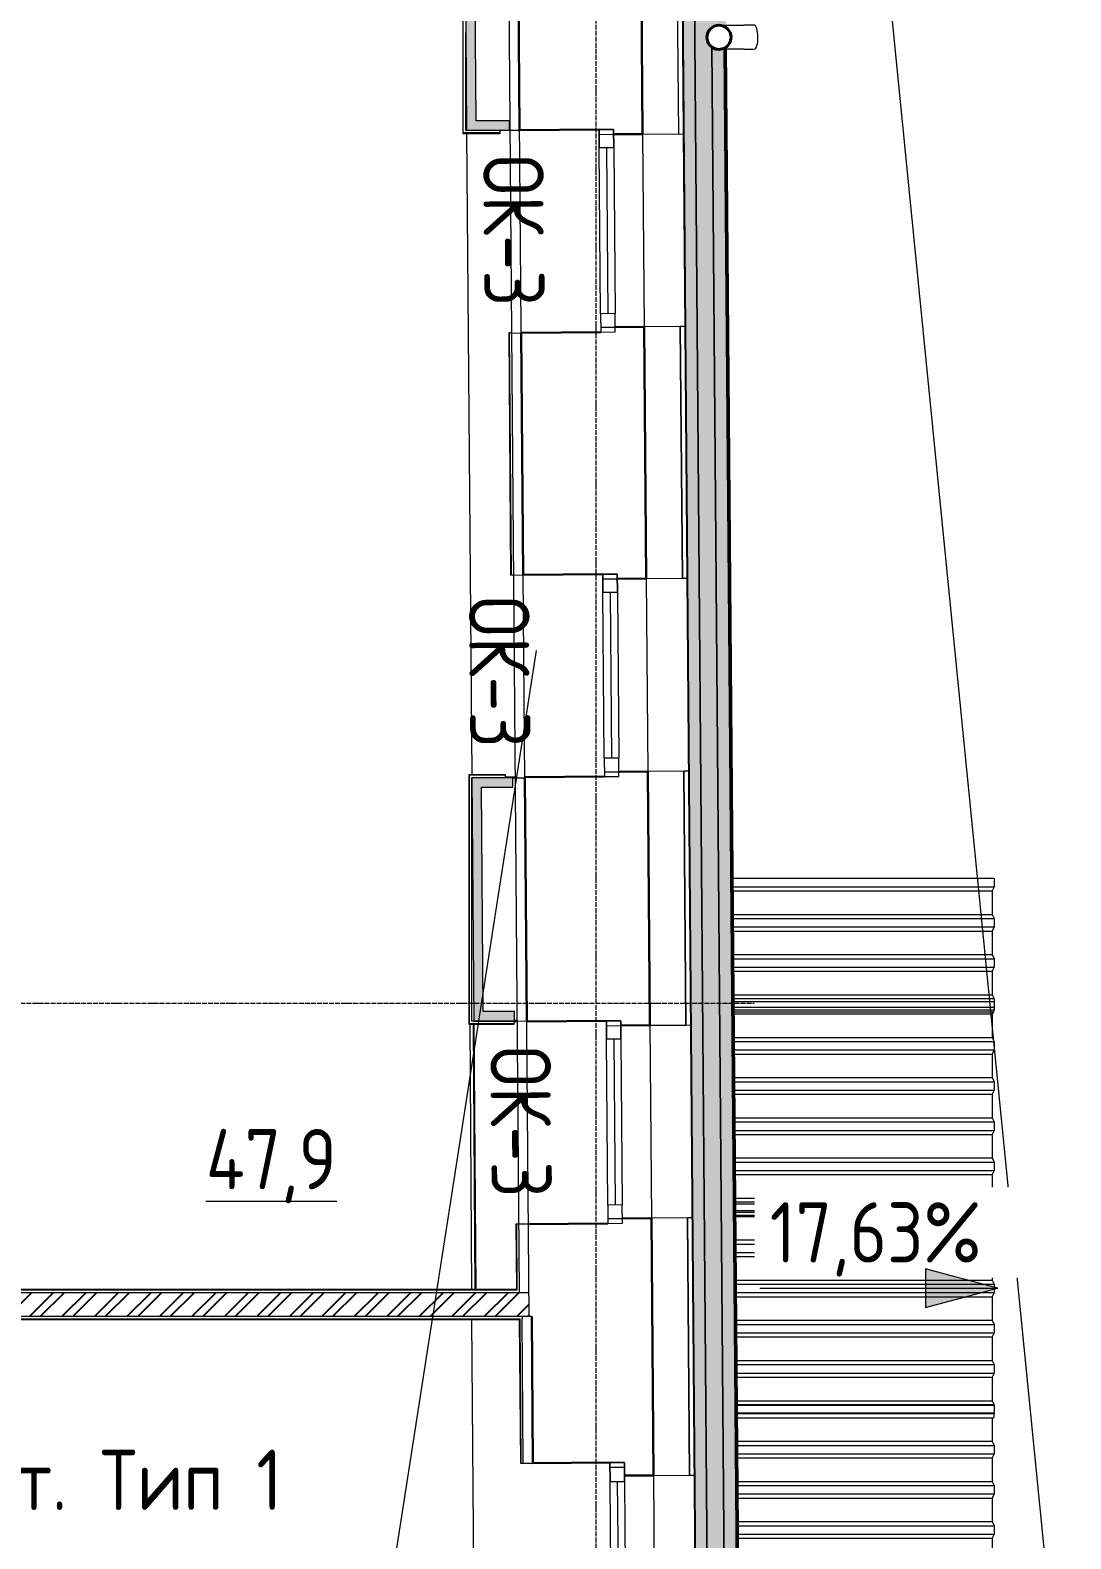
# Model space of a CAD drawing. Header units: millimetres. Extents: x -25149 to 64359, y -29707 to 46678.
# Drawn here: x 53002 to 57318, y 10723 to 16981 of the extents above; entities that cross this region are included whole.
import ezdxf

# ---------------------------------------------------------------- set-up
doc = ezdxf.new("R2010")
doc.units = ezdxf.units.MM
doc.linetypes.add('ADSK_Линия сетки', pattern=[25, 20, -2.5, 0, -2.5])
for name, color, linetype, lineweight in [('_ Окна', 7, 'Continuous', 9), ('Аннотация', 7, 'Continuous', 9), ('Марки окон', 7, 'Continuous', 20), ('Марки помещений', 7, 'Continuous', 20), ('Обобщенные модели', 7, 'Continuous', 18), ('Ограждение', 7, 'Continuous', 9), ('Окна', 7, 'Continuous', 9), ('Оси', 7, 'Continuous', 9), ('Перекрытие', 7, 'Continuous', 18), ('Размеры', 7, 'Continuous', 5), ('Стены внутренние', 7, 'Continuous', 18), ('Стены наружные', 7, 'Continuous', 18), ('Стены несущие', 7, 'Continuous', 30), ('Стены отделка', 7, 'Continuous', 30), ('Стены штриховка', 7, 'Continuous', 9)]:
    doc.layers.add(name, color=color, linetype=linetype, lineweight=lineweight)
doc.styles.add('GOST Common_1', font='GOST_Common.ttf', dxfattribs={"width": 0.9, "height": 250})
doc.styles.add('GOST Common_2', font='GOST_Common.ttf', dxfattribs={"width": 0.9, "height": 250})

# ---------------------------------------------------------------- blocks, each defined once
blk = doc.blocks.new('Водосток - Тип 1 _карниз больше 490мм_-5168659-План 2-го этажа')
at = {"layer": 'Обобщенные модели'}
for p, q in [((75, 306.2), (75, 263.6)), ((175, 263.6), (175, 306.2)), ((75, 186.3), (75, 188)), ((75, 184.4), (75, 185.6)), ((175, 187.6), (175, 186.3)), ((175, 185.6), (175, 184.4)), ((175, 184.3), (175, 181.1))]:
    blk.add_line(p, q, dxfattribs=at)
at = {"layer": 'Обобщенные модели', "flags": 128}
for points in [[(75, 189.8), (75, 193.4), (75, 197.2), (75, 201.3), (75, 205.5), (75, 209.9), (75, 214.4), (75, 219.1), (75, 224), (75, 229), (75, 234.1), (75, 239.3), (75, 244.6), (75, 250.1), (75, 255.6), (75, 261.3), (75, 263.6)], [(175, 263.6), (175, 258), (175, 252.4), (175, 246.9), (175, 241.5), (175, 236.2), (175, 231.1), (175, 226), (175, 221.1), (175, 216.4), (175, 211.8), (175, 207.3), (175, 203), (175, 198.9), (175, 194.9), (175, 191.2), (175, 189.8)], [(75, 179.9), (75, 182.9), (75, 184.4)]]:
    blk.add_lwpolyline(points, dxfattribs=at)
at = {"layer": 'Обобщенные модели', "lineweight": 40}
for start, end in [(90, 270), (270, 90)]:
    blk.add_arc((125, 160), 50, start, end, dxfattribs=at)
at = {"layer": 'Обобщенные модели'}
for start, end in [(146.48262, 150.4911), (144.91251, 146.48262), (90, 144.91251), (35.08749, 90), (33.51738, 35.08749), (29.5089, 33.51738), (150.4911, 156.81563), (23.18438, 29.5089)]:
    blk.add_arc((125, 160), 52, start, end, dxfattribs=at)
for start_param, end_param in [(4.712389, 6.283185), (3.141593, 4.712389)]:
    blk.add_ellipse((125, 306.2), major_axis=(-50, 0), ratio=0.309017, start_param=start_param, end_param=end_param, dxfattribs=at)
blk = doc.blocks.new('Roof Cladding - 833x50mm-V8-План 2-го этажа')
at = {"layer": 'Обобщенные модели'}
for p, q in [((55924.2, 11277.4), (55928.7, 11277.4)), ((55928.7, 11277.4), (55929.9, 11277.4)), ((55930.6, 11277.4), (55932.3, 11277.4)), ((55934.1, 11277.4), (56999.8, 11277.4)), ((56999.8, 11277.4), (56999.8, 11242.4)), ((55924.5, 11242.4), (55929, 11242.4)), ((55929, 11242.4), (55930.2, 11242.4)), ((55930.9, 11242.4), (55932.6, 11242.4)), ((55934.4, 11242.4), (56999.8, 11242.4)), ((56991.3, 11223.9), (56991.3, 11127.7)), ((55925.4, 11127.7), (55929.9, 11127.7)), ((55925.6, 11110.7), (55930, 11110.7)), ((55931.8, 11127.7), (55933.5, 11127.7)), ((55931.9, 11110.7), (55933.7, 11110.7)), ((55935.3, 11127.7), (56991.3, 11127.7)), ((55935.4, 11110.7), (56999.8, 11110.7)), ((56991.3, 11127.7), (56999.8, 11110.7)), ((56999.8, 11110.7), (56999.8, 11075.7)), ((55925.9, 11075.7), (55930.3, 11075.7)), ((55926, 11058.7), (55930.5, 11058.7)), ((55932.2, 11075.7), (55934, 11075.7)), ((55932.3, 11058.7), (55934.1, 11058.7)), ((55935.7, 11075.7), (56999.8, 11075.7)), ((55935.8, 11058.7), (56991.3, 11058.7)), ((56999.8, 11075.7), (56991.3, 11058.7)), ((56991.3, 11058.7), (56991.3, 10961)), ((55926.8, 10961), (55930.6, 10961)), ((55931.3, 10961), (55932.5, 10961)), ((55933.1, 10961), (55934.9, 10961)), ((55936.6, 10961), (56991.3, 10961)), ((56991.3, 10961), (56999.8, 10944)), ((55926.9, 10944), (55930.6, 10944)), ((55927.2, 10909), (55930.6, 10909)), ((55927.3, 10892), (55931.8, 10892)), ((55931.4, 10944), (55932.6, 10944)), ((55931.7, 10909), (55932.9, 10909)), ((55931.8, 10892), (55933, 10892)), ((55933.3, 10944), (55935, 10944)), ((55933.6, 10909), (55935.3, 10909)), ((55933.7, 10892), (55935.4, 10892)), ((55936.8, 10944), (56999.8, 10944)), ((55937.1, 10909), (56999.8, 10909)), ((55937.2, 10892), (56991.3, 10892)), ((56999.8, 10909), (56991.3, 10892)), ((56991.3, 10892), (56991.3, 10794.3)), ((56999.8, 10944), (56999.8, 10909)), ((55928.1, 10794.3), (55932.6, 10794.3)), ((55928.3, 10777.3), (55932.7, 10777.3)), ((55932.6, 10794.3), (55933.8, 10794.3)), ((55932.7, 10777.3), (55934, 10777.3)), ((55934.5, 10794.3), (55936.2, 10794.3)), ((55934.6, 10777.3), (55936.4, 10777.3)), ((55938, 10794.3), (56991.3, 10794.3)), ((55938.1, 10777.3), (56999.8, 10777.3)), ((56991.3, 10794.3), (56999.8, 10777.3)), ((56999.8, 10777.3), (56999.8, 10742.3)), ((55928.6, 10742.3), (55933, 10742.3)), ((55928.7, 10725.3), (55933.2, 10725.3)), ((55933, 10742.3), (55934.2, 10742.3)), ((55933.2, 10725.3), (55934.4, 10725.3)), ((55934.9, 10742.3), (55936.7, 10742.3)), ((55935, 10725.3), (55936.8, 10725.3)), ((55938.4, 10742.3), (56999.8, 10742.3)), ((55938.5, 10725.3), (56991.3, 10725.3)), ((56999.8, 10742.3), (56991.3, 10725.3)), ((56991.3, 10725.3), (56991.3, 10627.6)), ((55930.6, 10627.6), (55934, 10627.6)), ((55930.6, 10610.6), (55934.1, 10610.6)), ((55934, 10627.6), (55935.2, 10627.6)), ((55934.1, 10610.6), (55935.3, 10610.6)), ((55935.8, 10627.6), (55937.6, 10627.6)), ((55936, 10610.6), (55937.7, 10610.6)), ((55939.3, 10627.6), (56991.3, 10627.6)), ((55939.5, 10610.6), (56999.8, 10610.6)), ((56991.3, 10627.6), (56999.8, 10610.6)), ((56999.8, 10610.6), (56999.8, 10575.6)), ((55930.6, 10575.6), (55934.4, 10575.6)), ((55930.6, 10558.6), (55934.5, 10558.6)), ((55934.4, 10575.6), (55935.6, 10575.6)), ((55934.5, 10558.6), (55935.7, 10558.6)), ((55936.3, 10575.6), (55938, 10575.6)), ((55936.4, 10558.6), (55938.1, 10558.6)), ((55939.8, 10575.6), (56999.8, 10575.6)), ((55939.9, 10558.6), (56991.3, 10558.6)), ((56999.8, 10575.6), (56991.3, 10558.6)), ((56991.3, 10558.6), (56991.3, 10460.9)), ((55930.8, 10460.9), (55935.3, 10460.9)), ((55935.3, 10460.9), (55936.5, 10460.9)), ((55937.2, 10460.9), (55938.9, 10460.9)), ((55940.7, 10460.9), (56991.3, 10460.9)), ((56991.3, 10460.9), (56999.8, 10443.9)), ((55935.4, 10443.9), (55931, 10443.9)), ((55935.7, 10408.9), (55931.3, 10408.9)), ((55935.9, 10388.9), (55931.4, 10388.9)), ((55936.7, 10443.9), (55935.4, 10443.9)), ((55936.9, 10408.9), (55935.7, 10408.9)), ((55937.1, 10388.9), (55935.9, 10388.9)), ((55939.1, 10443.9), (55937.3, 10443.9)), ((55939.4, 10408.9), (55937.6, 10408.9)), ((55939.5, 10388.9), (55937.8, 10388.9)), ((56999.8, 10443.9), (55940.8, 10443.9)), ((56999.8, 10408.9), (55941.1, 10408.9)), ((56996.3, 10388.9), (55941.3, 10388.9)), ((56999.5, 10407.4), (56996.3, 10388.9)), ((56999.8, 10443.9), (56999.8, 10408.9))]:
    blk.add_line(p, q, dxfattribs=at)
blk = doc.blocks.new('Roof Cladding - 833x50mm-V9-План 2-го этажа')
at = {"layer": 'Обобщенные модели'}
for p, q in [((55917.5, 12112.4), (55921.9, 12112.4)), ((55921.9, 12112.4), (55923.2, 12112.4)), ((55923.8, 12112.4), (55925.6, 12112.4)), ((55927.3, 12112.4), (56999.8, 12112.4)), ((56999.8, 12112.4), (56999.8, 12077.4)), ((55917.8, 12077.4), (55922.2, 12077.4)), ((55917.9, 12060.4), (55922.4, 12060.4)), ((55922.2, 12077.4), (55923.4, 12077.4)), ((55922.4, 12060.4), (55923.6, 12060.4)), ((55924.1, 12077.4), (55925.9, 12077.4)), ((55924.2, 12060.4), (55926, 12060.4)), ((55927.6, 12077.4), (56999.8, 12077.4)), ((55927.7, 12060.4), (56991.3, 12060.4)), ((56993.1, 12063.9), (56991.3, 12060.4)), ((56991.3, 12060.4), (56991.3, 11962.7)), ((56999.8, 12077.4), (56998, 12073.8)), ((55918.7, 11962.7), (55923.2, 11962.7)), ((55923.2, 11962.7), (55924.4, 11962.7)), ((55925, 11962.7), (55926.8, 11962.7)), ((55928.5, 11962.7), (56991.3, 11962.7)), ((56991.3, 11962.7), (56999.8, 11945.7)), ((55918.8, 11945.7), (55923.3, 11945.7)), ((55919.1, 11910.7), (55923.6, 11910.7)), ((55919.2, 11893.7), (55923.7, 11893.7)), ((55923.3, 11945.7), (55924.5, 11945.7)), ((55923.6, 11910.7), (55924.8, 11910.7)), ((55923.7, 11893.7), (55924.9, 11893.7)), ((55925.2, 11945.7), (55926.9, 11945.7)), ((55925.5, 11910.7), (55927.2, 11910.7)), ((55925.6, 11893.7), (55927.3, 11893.7)), ((55928.7, 11945.7), (56999.8, 11945.7)), ((55929, 11910.7), (56999.8, 11910.7)), ((55929.1, 11893.7), (56991.3, 11893.7)), ((56999.8, 11910.7), (56991.3, 11893.7)), ((56991.3, 11893.7), (56991.3, 11796)), ((56999.8, 11945.7), (56999.8, 11910.7)), ((55920, 11796), (55924.5, 11796)), ((55920.2, 11779), (55924.6, 11779)), ((55924.5, 11796), (55925.7, 11796)), ((55924.6, 11779), (55925.9, 11779)), ((55926.4, 11796), (55928.1, 11796)), ((55926.5, 11779), (55928.3, 11779)), ((55930.6, 11796), (56991.3, 11796)), ((55930.6, 11779), (56999.8, 11779)), ((56991.3, 11796), (56999.8, 11779)), ((56999.8, 11779), (56999.8, 11744)), ((55920.5, 11744), (55924.9, 11744)), ((55920.6, 11727), (55925.1, 11727)), ((55924.9, 11744), (55926.1, 11744)), ((55925.1, 11727), (55926.3, 11727)), ((55926.8, 11744), (55928.6, 11744)), ((55926.9, 11727), (55928.7, 11727)), ((55930.6, 11744), (56999.8, 11744)), ((55930.6, 11727), (56991.3, 11727)), ((56999.8, 11744), (56991.3, 11727)), ((56991.3, 11727), (56991.3, 11629.3)), ((55921.4, 11629.3), (55925.8, 11629.3)), ((55921.5, 11612.3), (55926, 11612.3)), ((55921.8, 11577.3), (55926.3, 11577.3)), ((55925.8, 11629.3), (55927.1, 11629.3)), ((55926, 11612.3), (55927.2, 11612.3)), ((55926.3, 11577.3), (55927.5, 11577.3)), ((55927.7, 11629.3), (55929.5, 11629.3)), ((55927.9, 11612.3), (55929.6, 11612.3)), ((55928.2, 11577.3), (55929.9, 11577.3)), ((55931.2, 11629.3), (56991.3, 11629.3)), ((55931.4, 11612.3), (56999.8, 11612.3)), ((55931.7, 11577.3), (56999.8, 11577.3)), ((56991.3, 11629.3), (56999.8, 11612.3)), ((56999.8, 11577.3), (56991.3, 11560.3)), ((56999.8, 11612.3), (56999.8, 11577.3)), ((55921.9, 11560.3), (55926.4, 11560.3)), ((55926.4, 11560.3), (55927.6, 11560.3)), ((55928.3, 11560.3), (55930, 11560.3)), ((55931.8, 11560.3), (56991.3, 11560.3)), ((56991.3, 11560.3), (56991.3, 11462.6)), ((55922.7, 11462.6), (55927.2, 11462.6)), ((55927.2, 11462.6), (55928.4, 11462.6)), ((55929.1, 11462.6), (55930.6, 11462.6)), ((55932.6, 11462.6), (56991.3, 11462.6)), ((56991.3, 11462.6), (56999.8, 11445.6)), ((55922.9, 11445.6), (55927.3, 11445.6)), ((55923.1, 11410.6), (55927.6, 11410.6)), ((55923.3, 11393.6), (55927.8, 11393.6)), ((55927.3, 11445.6), (55928.6, 11445.6)), ((55927.6, 11410.6), (55928.8, 11410.6)), ((55927.8, 11393.6), (55929, 11393.6)), ((55929.2, 11445.6), (55930.6, 11445.6)), ((55932.7, 11445.6), (56999.8, 11445.6)), ((55933, 11410.6), (56999.8, 11410.6)), ((55933.1, 11393.6), (56991.3, 11393.6)), ((56999.8, 11410.6), (56991.3, 11393.6)), ((56991.3, 11393.6), (56991.3, 11295.9)), ((56999.8, 11445.6), (56999.8, 11410.6)), ((55924.1, 11295.9), (55928.5, 11295.9)), ((55928.7, 11278.9), (55924.2, 11278.9)), ((55928.5, 11295.9), (55929.8, 11295.9)), ((55929.9, 11278.9), (55928.7, 11278.9)), ((55930.6, 11295.9), (55932.2, 11295.9)), ((55932.3, 11278.9), (55930.6, 11278.9)), ((55933.9, 11295.9), (56991.3, 11295.9)), ((56999.8, 11278.9), (55934.1, 11278.9)), ((56991.3, 11295.9), (56999.8, 11278.9)), ((56999.8, 11278.9), (56999.8, 11243.9)), ((55929, 11243.9), (55924.5, 11243.9)), ((55929.1, 11223.9), (55924.7, 11223.9)), ((55930.2, 11243.9), (55929, 11243.9)), ((55930.3, 11223.9), (55929.1, 11223.9)), ((55932.6, 11243.9), (55930.9, 11243.9)), ((55932.8, 11223.9), (55931, 11223.9)), ((56999.8, 11243.9), (55934.4, 11243.9)), ((56996.3, 11223.9), (55934.5, 11223.9)), ((56999.5, 11242.4), (56996.3, 11223.9))]:
    blk.add_line(p, q, dxfattribs=at)
blk = doc.blocks.new('Roof Cladding - 833x50mm-V10-План 2-го этажа')
at = {"layer": 'Обобщенные модели'}
for p, q in [((55910.7, 12952.4), (55915.1, 12952.4)), ((55911, 12917.4), (55915.4, 12917.4)), ((55911.1, 12900.4), (55915.6, 12900.4)), ((55915.1, 12952.4), (55916.4, 12952.4)), ((55915.4, 12917.4), (55916.6, 12917.4)), ((55915.6, 12900.4), (55916.8, 12900.4)), ((55917, 12952.4), (55918.8, 12952.4)), ((55917.3, 12917.4), (55919.1, 12917.4)), ((55917.5, 12900.4), (55919.2, 12900.4)), ((55920.5, 12952.4), (56999.8, 12952.4)), ((55920.8, 12917.4), (56999.8, 12917.4)), ((55921, 12900.4), (56991.3, 12900.4)), ((56994.9, 12907.5), (56991.3, 12900.4)), ((56991.3, 12900.4), (56991.3, 12802.7)), ((56999.8, 12917.4), (56997, 12911.9)), ((56999.8, 12952.4), (56999.8, 12917.4)), ((55911.9, 12802.7), (55916.4, 12802.7)), ((55912, 12785.7), (55916.5, 12785.7)), ((55916.4, 12802.7), (55917.6, 12802.7)), ((55916.5, 12785.7), (55917.7, 12785.7)), ((55918.2, 12802.7), (55920, 12802.7)), ((55918.4, 12785.7), (55920.1, 12785.7)), ((55921.7, 12802.7), (56991.3, 12802.7)), ((55921.9, 12785.7), (56999.8, 12785.7)), ((56991.3, 12802.7), (56999.8, 12785.7)), ((56999.8, 12785.7), (56999.8, 12750.7)), ((55912.3, 12750.7), (55916.8, 12750.7)), ((55912.4, 12733.7), (55916.9, 12733.7)), ((55916.8, 12750.7), (55918, 12750.7)), ((55916.9, 12733.7), (55918.1, 12733.7)), ((55918.7, 12750.7), (55920.4, 12750.7)), ((55918.8, 12733.7), (55920.6, 12733.7)), ((55922.2, 12750.7), (56999.8, 12750.7)), ((55922.3, 12733.7), (56991.3, 12733.7)), ((56999.8, 12750.7), (56991.3, 12733.7)), ((56991.3, 12733.7), (56991.3, 12636)), ((55913.2, 12636), (55917.7, 12636)), ((55913.4, 12619), (55917.8, 12619)), ((55913.7, 12584), (55918.1, 12584)), ((55917.7, 12636), (55918.9, 12636)), ((55917.8, 12619), (55919.1, 12619)), ((55918.1, 12584), (55919.3, 12584)), ((55919.6, 12636), (55921.3, 12636)), ((55919.7, 12619), (55921.5, 12619)), ((55920, 12584), (55921.8, 12584)), ((55923.1, 12636), (56991.3, 12636)), ((55923.2, 12619), (56999.8, 12619)), ((55923.5, 12584), (56999.8, 12584)), ((56991.3, 12636), (56999.8, 12619)), ((56999.8, 12584), (56991.3, 12567)), ((56999.8, 12619), (56999.8, 12584)), ((55913.8, 12567), (55918.3, 12567)), ((55918.3, 12567), (55919.5, 12567)), ((55920.1, 12567), (55921.9, 12567)), ((55923.6, 12567), (56991.3, 12567)), ((56991.3, 12567), (56991.3, 12469.3)), ((55914.6, 12469.3), (55919.1, 12469.3)), ((55919.1, 12469.3), (55920.3, 12469.3)), ((55920.9, 12469.3), (55922.7, 12469.3)), ((55924.4, 12469.3), (56991.3, 12469.3)), ((56991.3, 12469.3), (56999.8, 12452.3)), ((55914.7, 12452.3), (55919.2, 12452.3)), ((55915, 12417.3), (55919.5, 12417.3)), ((55915.1, 12400.3), (55919.6, 12400.3)), ((55919.2, 12452.3), (55920.4, 12452.3)), ((55919.5, 12417.3), (55920.7, 12417.3)), ((55919.6, 12400.3), (55920.8, 12400.3)), ((55921.1, 12452.3), (55922.8, 12452.3)), ((55921.4, 12417.3), (55923.1, 12417.3)), ((55921.5, 12400.3), (55923.2, 12400.3)), ((55924.6, 12452.3), (56999.8, 12452.3)), ((55924.9, 12417.3), (56999.8, 12417.3)), ((55925, 12400.3), (56991.3, 12400.3)), ((56999.8, 12417.3), (56991.3, 12400.3)), ((56991.3, 12400.3), (56991.3, 12302.6)), ((56999.8, 12452.3), (56999.8, 12417.3)), ((55915.9, 12302.6), (55920.4, 12302.6)), ((55916.1, 12285.6), (55920.5, 12285.6)), ((55920.4, 12302.6), (55921.6, 12302.6)), ((55920.5, 12285.6), (55921.8, 12285.6)), ((55922.3, 12302.6), (55924, 12302.6)), ((55922.4, 12285.6), (55924.2, 12285.6)), ((55925.8, 12302.6), (56991.3, 12302.6)), ((55925.9, 12285.6), (56999.8, 12285.6)), ((56991.3, 12302.6), (56999.8, 12285.6)), ((56999.8, 12285.6), (56999.8, 12250.6)), ((55916.4, 12250.6), (55920.8, 12250.6)), ((55916.5, 12233.6), (55921, 12233.6)), ((55920.8, 12250.6), (55922, 12250.6)), ((55921, 12233.6), (55922.2, 12233.6)), ((55922.7, 12250.6), (55924.5, 12250.6)), ((55922.8, 12233.6), (55924.6, 12233.6)), ((55926.2, 12250.6), (56999.8, 12250.6)), ((55926.3, 12233.6), (56991.3, 12233.6)), ((56999.8, 12250.6), (56991.3, 12233.6)), ((56991.3, 12233.6), (56991.3, 12135.9)), ((55917.3, 12135.9), (55921.8, 12135.9)), ((55921.9, 12118.9), (55917.4, 12118.9)), ((55922.2, 12083.9), (55917.7, 12083.9)), ((55921.8, 12135.9), (55923, 12135.9)), ((55923.1, 12118.9), (55921.9, 12118.9)), ((55923.4, 12083.9), (55922.2, 12083.9)), ((55923.6, 12135.9), (55925.4, 12135.9)), ((55925.5, 12118.9), (55923.8, 12118.9)), ((55925.8, 12083.9), (55924.1, 12083.9)), ((55927.1, 12135.9), (56991.3, 12135.9)), ((56999.8, 12118.9), (55927.3, 12118.9)), ((56999.8, 12083.9), (55927.6, 12083.9)), ((56991.3, 12135.9), (56999.8, 12118.9)), ((56999.8, 12118.9), (56999.8, 12083.9)), ((55922.3, 12063.9), (55917.9, 12063.9)), ((55923.5, 12063.9), (55922.3, 12063.9)), ((55926, 12063.9), (55924.2, 12063.9)), ((56996.3, 12063.9), (55927.7, 12063.9)), ((56998, 12073.8), (56996.3, 12063.9))]:
    blk.add_line(p, q, dxfattribs=at)
blk = doc.blocks.new('Roof Cladding - 333x50mm-3052918-План 2-го этажа')
at = {"layer": 'Обобщенные модели'}
for p, q in [((55906.6, 13462.6), (55911, 13462.6)), ((55911, 13462.6), (55912.2, 13462.6)), ((55912.9, 13462.6), (55914.7, 13462.6)), ((55916.4, 13462.6), (56999.8, 13462.6)), ((56999.8, 13462.6), (56999.8, 13427.6)), ((55906.8, 13427.6), (55911.3, 13427.6)), ((55907, 13410.6), (55911.4, 13410.6)), ((55911.3, 13427.6), (55912.5, 13427.6)), ((55911.4, 13410.6), (55912.7, 13410.6)), ((55913.2, 13427.6), (55914.9, 13427.6)), ((55913.3, 13410.6), (55915.1, 13410.6)), ((55916.7, 13427.6), (56999.8, 13427.6)), ((55916.8, 13410.6), (56991.3, 13410.6)), ((56999.8, 13427.6), (56991.3, 13410.6)), ((56991.3, 13410.6), (56991.3, 13312.9)), ((55907.8, 13312.9), (55912.2, 13312.9)), ((55907.9, 13295.9), (55912.4, 13295.9)), ((55912.2, 13312.9), (55913.4, 13312.9)), ((55912.4, 13295.9), (55913.6, 13295.9)), ((55914.1, 13312.9), (55915.9, 13312.9)), ((55914.3, 13295.9), (55916, 13295.9)), ((55917.6, 13312.9), (56991.3, 13312.9)), ((55917.8, 13295.9), (56999.8, 13295.9)), ((56991.3, 13312.9), (56999.8, 13295.9)), ((56999.8, 13295.9), (56999.8, 13260.9)), ((55908.2, 13260.9), (55912.7, 13260.9)), ((55908.3, 13243.9), (55912.8, 13243.9)), ((55912.7, 13260.9), (55913.9, 13260.9)), ((55912.8, 13243.9), (55914, 13243.9)), ((55914.5, 13260.9), (55916.3, 13260.9)), ((55914.7, 13243.9), (55916.4, 13243.9)), ((55918, 13260.9), (56999.8, 13260.9)), ((55918.2, 13243.9), (56991.3, 13243.9)), ((56999.8, 13260.9), (56991.3, 13243.9)), ((56991.3, 13243.9), (56991.3, 13146.2)), ((55909.1, 13146.2), (55913.6, 13146.2)), ((55913.6, 13146.2), (55914.8, 13146.2)), ((55915.5, 13146.2), (55917.2, 13146.2)), ((55919, 13146.2), (56991.3, 13146.2)), ((56991.3, 13146.2), (56999.8, 13129.2)), ((55909.2, 13129.2), (55913.7, 13129.2)), ((55909.5, 13094.2), (55914, 13094.2)), ((55913.7, 13129.2), (55914.9, 13129.2)), ((55914, 13094.2), (55915.2, 13094.2)), ((55915.6, 13129.2), (55917.4, 13129.2)), ((55915.9, 13094.2), (55917.6, 13094.2)), ((55919.1, 13129.2), (56999.8, 13129.2)), ((55919.4, 13094.2), (56999.8, 13094.2)), ((56999.8, 13094.2), (56991.3, 13077.2)), ((56999.8, 13129.2), (56999.8, 13094.2)), ((55909.7, 13077.2), (55914.1, 13077.2)), ((55914.1, 13077.2), (55915.4, 13077.2)), ((55916, 13077.2), (55917.8, 13077.2)), ((55919.5, 13077.2), (56991.3, 13077.2)), ((56991.3, 13077.2), (56991.3, 12979.5)), ((55910.5, 12979.5), (55914.9, 12979.5)), ((55915.1, 12962.5), (55910.6, 12962.5)), ((55914.9, 12979.5), (55916.1, 12979.5)), ((55916.3, 12962.5), (55915.1, 12962.5)), ((55916.8, 12979.5), (55918.6, 12979.5)), ((55918.7, 12962.5), (55917, 12962.5)), ((55920.3, 12979.5), (56991.3, 12979.5)), ((56999.8, 12962.5), (55920.5, 12962.5)), ((56991.3, 12979.5), (56999.8, 12962.5)), ((56999.8, 12962.5), (56999.8, 12927.5)), ((55915.3, 12927.5), (55910.9, 12927.5)), ((55915.5, 12907.5), (55911, 12907.5)), ((55916.6, 12927.5), (55915.3, 12927.5)), ((55916.7, 12907.5), (55915.5, 12907.5)), ((55919, 12927.5), (55917.2, 12927.5)), ((55919.1, 12907.5), (55917.4, 12907.5)), ((56999.8, 12927.5), (55920.7, 12927.5)), ((56996.3, 12907.5), (55920.9, 12907.5)), ((56997, 12911.9), (56996.3, 12907.5))]:
    blk.add_line(p, q, dxfattribs=at)
blk = doc.blocks.new('окно трехпол с фрамугой - 1800 и 1820х2300_h___нов_ ок15-2116341-План 2-го этажа')
at = {"layer": '_ Окна', "lineweight": 18}
for p, q in [((-910, 75), (-910, 135)), ((-910, 135), (-830, 135)), ((-830, 135), (-830, 75)), ((-470, 75), (-470, 135)), ((-470, 135), (-410, 135)), ((-410, 135), (-410, 75)), ((410, 75), (410, 135)), ((410, 135), (470, 135)), ((470, 135), (470, 75)), ((830, 135), (830, 75)), ((910, 135), (830, 135)), ((910, 75), (910, 135)), ((-830, 75), (-910, 75)), ((-410, 75), (-470, 75)), ((470, 75), (410, 75)), ((830, 75), (910, 75))]:
    blk.add_line(p, q, dxfattribs=at)
at = {"layer": '_ Окна'}
for p, q in [((-890, 75), (-890, 135)), ((890, 75), (890, 135)), ((-830, 105), (-470, 105)), ((-410, 105), (410, 105)), ((470, 105), (830, 105))]:
    blk.add_line(p, q, dxfattribs=at)
at = {"layer": 'Окна'}
for p, q in [((-910, 135), (-910, 75)), ((-830, 135), (-910, 135)), ((-830, 135), (-470, 135)), ((-410, 135), (-470, 135)), ((-410, 135), (410, 135)), ((470, 135), (410, 135)), ((470, 135), (830, 135)), ((910, 135), (830, 135)), ((910, 75), (910, 135)), ((-910, 75), (-830, 75)), ((-470, 75), (-830, 75)), ((-470, 75), (-410, 75)), ((410, 75), (-410, 75)), ((410, 75), (470, 75)), ((830, 75), (470, 75)), ((830, 75), (910, 75))]:
    blk.add_line(p, q, dxfattribs=at)
blk = doc.blocks.new('окна_rehau_однопольное_фрамуга_сверху - 800х2240 _нов_-6281187-План 2-го этажа')
at = {"layer": '_ Окна', "lineweight": 18}
for p, q in [((-420, 75), (-420, 135)), ((-420, 135), (-344, 135)), ((-344, 135), (-344, 75)), ((344, 135), (344, 75)), ((420, 135), (344, 135)), ((420, 75), (420, 135)), ((-344, 75), (-420, 75)), ((344, 75), (420, 75))]:
    blk.add_line(p, q, dxfattribs=at)
at = {"layer": '_ Окна'}
for p, q in [((-400, 75), (-400, 135)), ((400, 75), (400, 135)), ((-344, 105), (344, 105))]:
    blk.add_line(p, q, dxfattribs=at)
at = {"layer": 'Окна'}
for p, q in [((-420, 135), (-420, 75)), ((-344, 135), (-420, 135)), ((-344, 135), (344, 135)), ((420, 135), (344, 135)), ((420, 75), (420, 135)), ((-420, 75), (-344, 75)), ((344, 75), (-344, 75)), ((344, 75), (420, 75))]:
    blk.add_line(p, q, dxfattribs=at)
blk = doc.blocks.new('окна_rehau_однопольное_фрамуга_сверху - 800х2240 _нов_-2059673-План 2-го этажа')
at = {"layer": '_ Окна', "lineweight": 18}
for p, q in [((-420, 75), (-420, 135)), ((-420, 135), (-344, 135)), ((-344, 135), (-344, 75)), ((344, 135), (344, 75)), ((420, 135), (344, 135)), ((420, 75), (420, 135)), ((-344, 75), (-420, 75)), ((344, 75), (420, 75))]:
    blk.add_line(p, q, dxfattribs=at)
at = {"layer": '_ Окна'}
for p, q in [((-400, 75), (-400, 135)), ((400, 75), (400, 135)), ((-344, 105), (344, 105))]:
    blk.add_line(p, q, dxfattribs=at)
at = {"layer": 'Окна'}
for p, q in [((-420, 135), (-420, 75)), ((-344, 135), (-420, 135)), ((-344, 135), (344, 135)), ((420, 135), (344, 135)), ((420, 75), (420, 135)), ((-420, 75), (-344, 75)), ((344, 75), (-344, 75)), ((344, 75), (420, 75))]:
    blk.add_line(p, q, dxfattribs=at)
blk = doc.blocks.new('Ограждение - Ограждение-4657813-План 2-го этажа')
at = {"layer": 'Ограждение', "true_color": 0x373f43, "transparency": 33554432}
h = blk.add_hatch(color=149, dxfattribs=at)
h.paths.add_polyline_path([(55961.1, 7909.8), (55955.7, 8575.7), (55937.3, 8566.9), (55914.6, 8566.7), (55892, 8578.6), (55878.9, 8595.4), (55873.8, 8612.1), (55776.8, 8610.9), (55781.1, 8088.4), (55930.6, 7940.1)])
h.paths.add_polyline_path([(55776.8, 8621.3), (55874.9, 8622.1), (55878.8, 8639.7), (55894.9, 8658.8), (55914.3, 8668.1), (55937, 8668.3), (55955, 8659.7), (55888.3, 16911.3), (55869.9, 16902.3), (55847.7, 16902.1), (55827.1, 16912.1), (55813.2, 16930.4), (55808.4, 16950.5), (55813.5, 16972.7), (55827.5, 16990.1), (55846.9, 16999.6), (55869.1, 16999.8), (55887.7, 16992.2), (55864, 19915.6), (55685.4, 19914.1), (55776.8, 8621.4)])
h = blk.add_hatch(color=149, dxfattribs=at)
h.paths.add_polyline_path([(55961.3, 7909.6), (55955.7, 8575.7), (55951.8, 8573.8), (55957.1, 7913.8), (55961.1, 7909.8)])
h.paths.add_polyline_path([(55955.3, 8659.6), (55888.3, 16909.2), (55884.4, 16907.2), (55951.1, 8661.6), (55955, 8659.7)])
h.paths.add_polyline_path([(55887.9, 16993.1), (55864, 19915.6), (55860.1, 19915.1), (55883.7, 16995.1), (55887.7, 16993.2)])
at = {"layer": 'Ограждение'}
for p, q in [((55685.4, 19914.1), (55776.8, 8621.1)), ((55685.4, 19914.1), (55776.8, 8621.1)), ((55711.6, 16551.1), (55702.7, 17657.1)), ((55883.2, 16906.6), (55949.8, 8662.2)), ((55884.4, 16907.2), (55951.1, 8661.6)), ((55884.7, 16907.4), (55951.4, 8661.5)), ((55885, 16907.5), (55951.7, 8661.3)), ((55886.8, 16907.6), (55953.5, 8660.5)), ((55887, 16910.7), (55953.8, 8660.3)), ((55887.3, 16907.6), (55954, 8660.2)), ((55887.4, 16907.6), (55954.1, 8660.2)), ((55888.3, 16911.3), (55955, 8659.7)), ((55888.5, 16909.3), (55955.3, 8659.6)), ((55718.1, 15751.2), (55711.6, 16551.1)), ((55711.6, 16551.1), (55718.1, 15751.2)), ((55726.5, 14707.2), (55718.1, 15751.2)), ((55733, 13907.2), (55726.5, 14707.2)), ((55726.5, 14707.2), (55733, 13907.2)), ((55741.5, 12854.3), (55733, 13907.2)), ((55748, 12054.3), (55741.5, 12854.3)), ((55741.5, 12854.3), (55748, 12054.3)), ((55756.6, 10987.3), (55748, 12054.3)), ((55770.5, 9272.4), (55756.6, 10987.3)), ((55756.6, 10987.3), (55770.5, 9272.4))]:
    blk.add_line(p, q, dxfattribs=at)

msp = doc.modelspace()

# ---------------------------------------------------------------- hatches: boundary and pattern name
h = msp.add_hatch()
h.set_pattern_fill('ANSI32', color=256, scale=10)
h.paths.add_polyline_path([(55070.478, 11745), (49115, 11745), (49115, 11645), (55071.287, 11645)])
at = {"layer": 'Стены внутренние'}
for points in [[(54811.482, 16565.276), (54851.483, 16565.276), (54843.115, 17599.936), (54803.113, 17599.936), (54808.2, 16971.029)], [(54990.196, 16565.276), (54990.196, 16605.276), (54851.16, 16605.276), (54851.483, 16565.276)], [(54881.371, 12870.11), (54873.201, 13880.194), (54833.2, 13880.194), (54841.37, 12870.11)], [(55003.662, 13840.194), (55003.662, 13880.194), (54873.201, 13880.194), (54873.525, 13840.194)], [(55011.052, 12870.11), (55011.052, 12910.11), (54881.048, 12910.11), (54881.371, 12870.11)]]:
    msp.add_hatch(color=256, dxfattribs=at).paths.add_polyline_path(points)

# ---------------------------------------------------------------- linework, layer by layer
at = {"layer": 'Аннотация'}
for p, q in [((56439.874, 18391.193), (57317.638, 9562.829)), ((55100.478, 14408.283), (53966.097, 7111.925))]:
    msp.add_line(p, q, dxfattribs=at)
at = {"layer": 'Оси', "color": 252, "linetype": 'ADSK_Линия сетки'}
for p, q in [((55349.565, -5029.374), (55349.565, 42991.845)), ((-10114.729, 12945), (56004.853, 12945))]:
    msp.add_line(p, q, dxfattribs=at)
at = {"layer": 'Перекрытие'}
for p, q in [((54811.583, 16552.735), (54833.103, 13892.194)), ((54991.427, 16572.856), (54990.196, 16572.846)), ((55376.394, 14723.376), (55046.409, 14720.707)), ((54973.174, 13883.404), (55013.18, 13883.404)), ((55003.662, 13879.949), (55013.208, 13879.949)), ((55053.181, 13883.404), (55259.539, 13883.404)), ((54841.37, 12870.11), (54833.202, 12870.11)), ((54841.47, 12857.718), (54850.373, 11757)), ((55021.349, 12873.438), (55011.052, 12873.438)), ((55068.16, 12031.524), (55398.144, 12034.193)), ((54831.725, 11633), (54851.281, 9227.452))]:
    msp.add_line(p, q, dxfattribs=at)
at = {"layer": 'Размеры', "lineweight": 20}
msp.add_line((56027.819, 11762.256), (57015.589, 11762.256), dxfattribs=at)
at = {"layer": 'Размеры'}
msp.add_line((56715.589, 11681.871), (57015.589, 11762.256), dxfattribs=at)
at = {"layer": 'Стены внутренние'}
for p, q in [((55541.629, 16549.773), (55548.099, 15749.799)), ((55556.542, 14705.833), (55563.012, 13905.859)), ((54834.152, 11757), (54827.133, 12857.522)), ((54839.133, 12857.598), (54846.152, 11757)), ((55571.528, 12852.894), (55577.998, 12052.92)), ((55586.627, 10985.952), (55600.497, 9271.008))]:
    msp.add_line(p, q, dxfattribs=at)
at = {"layer": 'Стены наружные'}
for p, q in [((55629.109, 32935.97), (55825.759, 8621.324)), ((55775.759, 8621.098), (55683.609, 20014.968)), ((55825.758, 8621.324), (55734.421, 19914.505)), ((55895.402, 8659.033), (55828.661, 16911.061)), ((55828.715, 16911.035), (55895.455, 8659.059)), ((55878.699, 16906.596), (55945.361, 8664.305))]:
    msp.add_line(p, q, dxfattribs=at)
at = {"layer": 'Стены несущие'}
for p, q in [((55541.629, 16549.773), (55532.684, 17655.741)), ((55023.105, 17601.618), (55031.484, 16565.648)), ((55031.484, 16565.648), (55361.473, 16568.316)), ((55421.633, 16548.802), (55541.629, 16549.773)), ((55368.266, 15728.344), (55038.277, 15725.675)), ((55038.277, 15725.675), (55046.397, 14721.708)), ((55548.099, 15749.799), (55428.103, 15748.829)), ((55556.542, 14705.833), (55548.099, 15749.799)), ((55046.397, 14721.708), (55376.386, 14724.376)), ((55436.546, 14704.862), (55556.542, 14705.833)), ((55563.012, 13905.859), (55443.016, 13904.888)), ((55571.528, 12852.894), (55563.012, 13905.859)), ((55383.18, 13884.404), (55053.19, 13881.735)), ((55053.19, 13881.735), (55061.383, 12868.769)), ((55061.383, 12868.769), (55391.372, 12871.438)), ((55451.532, 12851.924), (55571.528, 12852.894)), ((55398.166, 12031.465), (55068.176, 12028.796)), ((55577.998, 12052.92), (55458.002, 12051.95)), ((55586.627, 10985.952), (55577.998, 12052.92)), ((55081.869, 11645), (55086.813, 11036.911)), ((55086.813, 11036.911), (55406.188, 11039.494)), ((55466.631, 10984.981), (55586.627, 10985.952))]:
    msp.add_line(p, q, dxfattribs=at)
at = {"layer": 'Стены отделка', "lineweight": 9}
for p, q in [((54962.996, 20087.827), (55030.476, 11745)), ((55071.287, 11645), (55002.995, 20088.15)), ((54796.2, 17609.936), (54796.2, 16554.688)), ((54851.16, 16605.276), (54843.438, 17559.936)), ((54808.2, 16971.029), (54811.482, 16565.276)), ((54808.2, 16564.688), (54808.2, 16971.029)), ((54990.196, 16605.276), (54851.16, 16605.276)), ((54990.196, 16565.276), (54990.196, 16605.276)), ((54798.2, 16552.688), (54951.586, 16552.688)), ((54951.489, 16564.688), (54808.2, 16564.688)), ((54811.482, 16565.276), (54990.196, 16565.276)), ((54951.586, 16552.688), (54951.489, 16564.688)), ((55031.494, 16564.648), (54991.496, 16564.324)), ((55541.629, 16549.773), (55711.623, 16551.148)), ((54998.282, 15725.352), (54986.282, 15725.255)), ((54986.282, 15725.255), (54994.402, 14721.287)), ((54998.29, 15724.352), (55038.288, 15724.675)), ((55698.094, 15751.012), (55548.099, 15749.799)), ((55718.093, 15751.174), (55698.094, 15751.012)), ((54994.402, 14721.287), (55006.402, 14721.384)), ((55046.417, 14719.708), (55006.418, 14719.384)), ((55556.542, 14705.833), (55706.537, 14707.046)), ((55706.537, 14707.046), (55726.536, 14707.208)), ((54973.103, 13892.194), (54823.2, 13892.194)), ((54973.193, 13881.088), (54973.103, 13892.194)), ((55713.007, 13907.072), (55563.012, 13905.859)), ((55733.006, 13907.234), (55713.007, 13907.072)), ((54821.2, 13890.194), (54821.2, 12859.522)), ((54833.2, 13880.194), (54841.37, 12870.11)), ((54833.2, 12869.522), (54833.2, 13880.194)), ((54833.2, 13880.194), (55013.206, 13880.194)), ((54881.048, 12910.11), (54873.525, 13840.194)), ((54873.525, 13840.194), (55003.662, 13840.194)), ((55013.196, 13881.412), (54973.193, 13881.088)), ((55003.662, 13840.194), (55003.662, 13880.194)), ((55013.212, 13879.412), (55053.211, 13879.735)), ((55011.052, 12910.11), (54881.048, 12910.11)), ((55011.052, 12870.11), (55011.052, 12910.11)), ((54821.2, 12857.522), (55009.477, 12857.522)), ((55021.381, 12869.522), (54833.2, 12869.522)), ((54841.37, 12870.11), (55011.052, 12870.11)), ((55009.39, 12868.348), (55021.389, 12868.445)), ((55009.477, 12857.522), (55009.39, 12868.348)), ((55061.38, 12869.769), (55021.381, 12869.445)), ((55571.528, 12852.894), (55721.523, 12854.107)), ((55721.523, 12854.107), (55741.523, 12854.269)), ((55028.184, 12028.473), (55016.184, 12028.376)), ((55016.184, 12028.376), (55018.379, 11757)), ((55028.175, 12029.473), (55068.174, 12029.796)), ((55727.993, 12054.133), (55577.998, 12052.92)), ((55747.992, 12054.295), (55727.993, 12054.133)), ((49115, 11745), (55070.478, 11745)), ((55018.379, 11757), (49147, 11757)), ((55081.869, 11645), (49115, 11645)), ((55041.868, 11645), (55041.949, 11635)), ((49147, 11633), (55029.965, 11633)), ((55029.965, 11633), (55034.814, 11036.491)), ((55034.814, 11036.491), (55086.813, 11036.911)), ((55586.627, 10985.952), (55736.622, 10987.165)), ((55736.622, 10987.165), (55756.622, 10987.327))]:
    msp.add_line(p, q, dxfattribs=at)
at = {"layer": 'Стены штриховка'}
for p, q in [((55691.624, 16550.986), (55682.679, 17656.954)), ((54798.2, 16552.688), (54798.2, 17611.936)), ((54803.113, 17599.936), (54808.2, 16971.029)), ((54951.57, 16554.688), (54796.2, 16554.688)), ((54796.2, 16554.688), (54796.2, 16552.688)), ((54796.2, 16552.688), (54798.2, 16552.688)), ((54988.282, 15725.271), (54996.402, 14721.303)), ((55698.094, 15751.012), (55706.537, 14707.046)), ((55706.537, 14707.046), (55698.094, 15751.012)), ((54823.2, 13892.194), (54821.2, 13892.194)), ((54821.2, 13892.194), (54821.2, 13890.194)), ((54823.2, 12857.522), (54823.2, 13892.194)), ((55713.007, 13907.072), (55721.523, 12854.107)), ((55721.523, 12854.107), (55713.007, 13907.072)), ((54973.119, 13890.194), (54821.2, 13890.194)), ((54821.2, 12859.522), (54821.2, 12857.522)), ((55009.461, 12859.522), (54821.2, 12859.522)), ((55018.184, 12028.392), (55020.395, 11755)), ((55727.993, 12054.133), (55736.622, 10987.165)), ((55736.622, 10987.165), (55727.993, 12054.133)), ((55020.395, 11755), (49145, 11755)), ((49145, 11635), (55031.949, 11635)), ((55031.949, 11635), (55036.814, 11036.507)), ((55046.814, 11036.588), (55041.949, 11635))]:
    msp.add_line(p, q, dxfattribs=at)

# ---------------------------------------------------------------- block references
at = {"layer": 'Обобщенные модели', "rotation": 270.4633818725631}
msp.add_blockref('Водосток - Тип 1 _карниз больше 490мм_-5168659-План 2-го этажа', (55697.389, 17074.635), dxfattribs=at)
at = {"layer": 'Обобщенные модели'}
for name in ['Roof Cladding - 333x50mm-3052918-План 2-го этажа', 'Roof Cladding - 833x50mm-V10-План 2-го этажа', 'Roof Cladding - 833x50mm-V9-План 2-го этажа', 'Roof Cladding - 833x50mm-V8-План 2-го этажа']:
    msp.add_blockref(name, (0, 0), dxfattribs=at)
at = {"layer": 'Ограждение'}
msp.add_blockref('Ограждение - Ограждение-4657813-План 2-го этажа', (0, 0), dxfattribs=at)
at = {"layer": 'Окна', "rotation": 270.4633818725631}
for name, p in [('окна_rehau_однопольное_фрамуга_сверху - 800х2240 _нов_-2059673-План 2-го этажа', (55289.872, 16147.724)), ('окна_rehau_однопольное_фрамуга_сверху - 800х2240 _нов_-2059673-План 2-го этажа', (55304.785, 14303.784)), ('окна_rehau_однопольное_фрамуга_сверху - 800х2240 _нов_-6281187-План 2-го этажа', (55319.771, 12450.845)), ('окно трехпол с фрамугой - 1800 и 1820х2300_h___нов_ ок15-2116341-План 2-го этажа', (55338.55, 10128.917))]:
    msp.add_blockref(name, p, dxfattribs=at)

# ---------------------------------------------------------------- texts
at = {"layer": 'Марки окон', "lineweight": 9, "char_height": 250, "width": 684.9, "attachment_point": 5, "rotation": 270.4633819, "line_spacing_factor": 1.022766, "style": 'GOST Common_2'}
for insert in [(55007.412, 16149.047), (54948.419, 14318.44), (55037.311, 12452.168)]:
    msp.add_mtext('\\pxqc,t1.8,3.6,5.4,7.2,9,10.8,12.6,14.4,16.2,18,19.8,21.6,23.4,25.2,27,28.8,30.6,32.4,34.2,36,37.8,39.6,41.4,43.2,45,46.8,48.6,50.4,52.2,54,55.8,57.6;{ОК-3}', dxfattribs=dict(at, insert=insert))
at = {"layer": 'Марки помещений', "lineweight": 9, "char_height": 250, "attachment_point": 5, "line_spacing_factor": 1.022766, "style": 'GOST Common_2'}
for s, insert, width in [('\\pxqc,t1.8,3.6,5.4,7.2,9,10.8,12.6,14.4,16.2,18,19.8,21.6,23.4,25.2,27,28.8,30.6,32.4,34.2,36,37.8,39.6,41.4,43.2,45,46.8,48.6,50.4,52.2,54,55.8,57.6;{\\L47,9}', (54001.892, 12268.818), 583.2), ('\\pxqc,t1.8,3.6,5.4,7.2,9,10.8,12.6,14.4,16.2,18,19.8,21.6,23.4,25.2,27,28.8,30.6,32.4,34.2,36,37.8,39.6,41.4,43.2,45,46.8,48.6,50.4,52.2,54,55.8,57.6;{Административный кабинет. Тип 1}', (51597.846, 10933.69), 4828.5)]:
    msp.add_mtext(s, dxfattribs=dict(at, insert=insert, width=width))

# ---------------------------------------------------------------- next in the draw order: texts
at = {"layer": 'Размеры', "lineweight": 20, "insert": (56069.142, 12118.963), "char_height": 250, "width": 1086.14699, "attachment_point": 1, "line_spacing_factor": 1.022761, "style": 'GOST Common_1', "bg_fill": 3, "box_fill_scale": 1.25, "bg_fill_color": 256, "bg_fill_true_color": 13158600, "bg_fill_transparency": 0}
msp.add_mtext('17,63%', dxfattribs=at)

# ---------------------------------------------------------------- next in the draw order: hatches: boundary and pattern name
at = {"layer": 'Размеры'}
msp.add_hatch(color=256, dxfattribs=at).paths.add_polyline_path([(57015.589, 11762.256), (56715.589, 11842.64), (56715.589, 11681.871)])

# ---------------------------------------------------------------- next in the draw order: linework, layer by layer
for p, q in [((57015.589, 11762.256), (56715.589, 11842.64)), ((56715.589, 11842.64), (56715.589, 11681.871))]:
    msp.add_line(p, q, dxfattribs=at)

doc.saveas('drawing.dxf')
